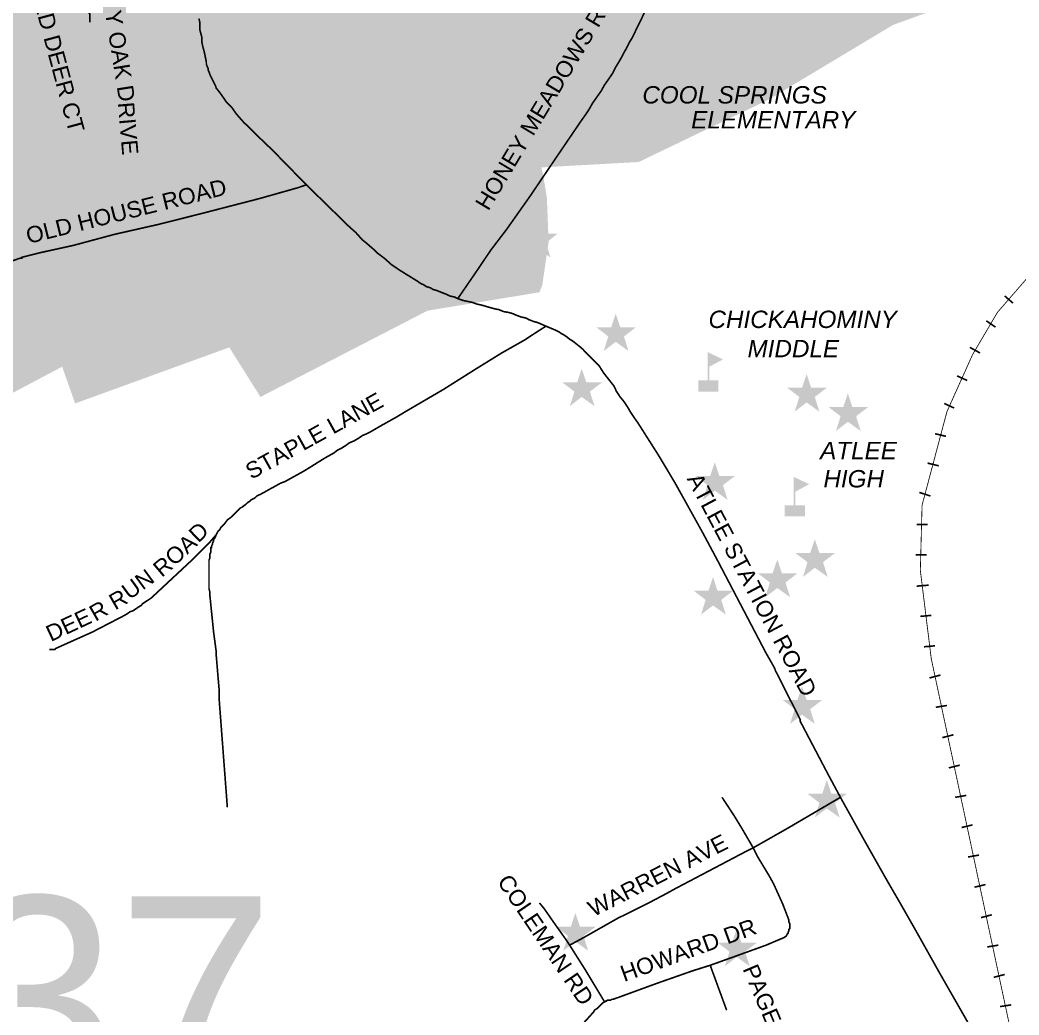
# Model space of a CAD drawing. Header units: millimetres. Extents: x 10 to 1080, y 12 to 847.
# Drawn here: x 677 to 769.1, y 116.8 to 208.5 of the extents above; entities that cross this region are included whole.
import ezdxf

# ---------------------------------------------------------------- set-up
doc = ezdxf.new("R2010")
doc.units = ezdxf.units.MM

msp = doc.modelspace()

# ---------------------------------------------------------------- hatches: boundary and pattern name
at = {"layer": 'H', "linetype": 'CONTINUOUS'}
for points in [[(802.375, 724.076), (804.333, 708.572), (819.82, 705.362), (834.637, 704.674), (846.243, 705.362), (859.861, 713.74), (871.467, 723.388), (876.635, 727.287), (891.452, 733.125), (894.662, 722.806), (899.231, 711.2), (902.458, 678.268), (906.939, 654.985), (912.777, 635.6), (903.041, 631.79), (870.797, 623.394), (843.703, 613.075), (834.037, 605.614), (852.17, 570.142), (848.607, 566.244), (849.207, 566.244), (834.637, 551.692), (840.475, 538.815), (802.711, 488.438), (802.217, 489.126), (800.435, 493.007), (798.83, 497.082), (795.355, 502.25), (792.215, 505.213), (789.005, 508.088), (786.289, 511.722), (784.437, 515.532), (783.078, 519.677), (782.391, 521.723), (780.874, 525.78), (778.334, 530.348), (775.794, 533.735), (773.007, 536.875), (769.955, 539.75), (766.727, 542.378), (763.27, 544.83), (759.707, 547.123), (755.985, 549.24), (754.115, 550.333), (752.263, 551.356), (750.305, 552.45), (748.365, 553.473), (746.407, 554.478), (744.467, 555.502), (742.615, 556.507), (740.657, 557.618), (739.652, 558.13), (732.525, 556.436), (732.79, 544.583), (726.264, 530.86), (723.142, 524.334), (722.207, 519.765), (722.877, 514.015), (725.593, 511.052), (734.219, 509.182), (736.177, 508.935), (733.302, 494.965), (732.278, 489.126), (728.98, 480.236), (737.605, 465.243), (747.518, 446.193), (733.548, 450.338), (730.409, 438.062), (720.76, 407.158), (717.885, 398.268), (714.745, 388.108), (713.475, 387.174), (712.047, 376.096), (715.945, 344.77), (716.615, 324.026), (716.439, 318.682), (723.388, 318.435), (731.608, 319.705), (737.358, 321.557), (743.373, 323.25), (749.635, 324.273), (754.962, 326.39), (761.488, 331.47), (750.641, 308.786), (742.95, 291.677), (741.257, 289.313), (754.715, 277.195), (760.801, 272.292), (760.73, 272.115), (769.444, 264.583), (777.487, 249.678), (794.597, 237.155), (804.333, 230.293), (811.777, 224.032), (798.054, 219.957), (781.473, 215.988), (770.043, 212.602), (757.502, 208.033), (746.072, 201.172), (734.06, 195.404), (725.082, 194.91), (725.258, 194.134), (725.593, 192.105), (725.752, 188.048), (725.17, 184.062), (724.905, 183.392), (714.587, 181.698), (699.17, 173.743), (696.295, 178.312), (682.078, 173.143), (680.879, 176.53), (652.868, 161.713), (660.647, 138.007), (660.4, 137.83), (656.749, 135.467), (653.203, 133.103), (649.552, 130.722), (645.918, 128.358), (642.285, 125.977), (638.634, 123.702), (635, 121.32), (631.349, 118.957), (627.803, 116.664), (624.152, 114.3), (620.942, 115.394), (619.584, 117.51), (618.402, 119.556), (617.22, 121.744), (616.038, 123.702), (614.68, 125.977), (613.569, 128.27), (612.299, 130.475), (610.958, 132.415), (609.424, 134.197), (608.154, 136.066), (606.795, 138.254), (605.367, 140.035), (603.673, 143.087), (601.892, 144.445), (599.863, 145.715), (598.17, 147.496), (596.724, 149.26), (595.118, 151.042), (593.513, 152.647), (591.22, 153.846), (589.439, 155.187), (587.675, 156.545), (586.052, 158.415), (585.717, 160.778), (585.047, 162.895), (584.112, 165.1), (582.172, 166.194), (580.549, 167.887), (579.543, 169.845), (578.785, 171.962), (577.762, 173.902), (576.668, 175.772), (575.398, 177.553), (573.775, 178.982), (571.659, 182.457), (568.784, 186.778), (566.932, 189.988), (565.82, 194.486), (564.462, 203.87), (563.704, 208.527), (563.88, 211.332), (563.704, 215.477), (563.457, 217.77), (563.28, 220.133), (563.368, 222.426), (563.28, 224.614), (562.857, 227.418), (561.675, 229.694), (560.828, 232.586), (561.428, 234.774), (561.852, 237.825), (561.922, 240.206), (561.587, 242.658), (561.763, 245.286), (562.01, 247.65), (561.852, 250.278), (561.164, 254.423), (561.922, 257.052), (562.522, 259.256), (562.275, 261.532), (561.499, 263.56), (560.405, 265.518), (559.805, 267.882), (559.223, 270.175), (557.953, 273.297), (556.26, 274.92), (554.814, 277.53), (554.39, 280), (553.72, 282.363), (552.962, 284.656), (551.85, 286.508), (550.668, 288.713), (549.222, 291.165), (547.194, 292.947), (545.412, 294.552), (543.56, 296.422), (543.719, 298.697), (542.537, 300.655), (540.42, 302.348), (538.057, 304.976), (535.34, 306.405), (532.553, 307.763), (530.26, 309.545), (528.232, 310.903), (526.874, 312.755), (526.45, 314.872), (524.51, 315.807), (522.305, 316.054), (518.248, 316.565), (515.779, 316.9), (513.592, 317.324), (511.387, 317.923), (508.935, 318.17), (507.153, 316.988), (506.465, 314.96), (505.037, 313.267), (503.255, 311.997), (501.897, 310.303), (500.292, 308.698), (498.422, 307.587), (496.658, 306.07), (495.212, 304.377), (494.453, 302.348), (493.942, 299.896), (493.607, 297.603), (493.942, 295.24), (494.453, 293.123), (495.212, 290.83), (495.723, 288.625), (494.03, 286.508), (493.342, 284.304), (491.649, 281.693), (489.462, 280.846), (485.14, 280.423), (481.577, 280.582), (479.637, 281.852), (478.102, 283.457), (476.673, 285.08), (475.068, 286.773), (472.863, 287.267), (470.658, 286.685), (468.965, 285.238), (467.184, 283.88), (465.067, 282.875), (463.462, 281.34), (464.732, 279.488), (466.602, 278.306), (468.63, 277.372), (469.724, 275.502), (468.877, 273.385), (467.095, 272.027), (463.973, 269.663), (462.104, 268.058), (460.075, 266.876), (457.958, 266.1), (455.665, 265.606), (452.702, 266.277), (450.674, 267.212), (448.469, 267.635), (444.835, 268.482), (442.718, 268.993), (440.514, 268.393), (436.792, 268.217), (434.763, 268.905), (432.805, 269.998), (431.465, 271.78), (432.647, 273.72), (433.405, 275.925), (433.317, 278.218), (432.805, 280.335), (432.894, 282.963), (431.959, 285.327), (428.925, 284.568), (426.72, 283.88), (424.603, 283.457), (421.375, 283.968), (419.188, 284.392), (417.072, 284.903), (415.025, 285.926), (412.838, 286.685), (410.792, 287.62), (409.698, 289.56), (409.875, 291.765), (410.298, 293.97), (410.298, 296.157), (409.61, 298.203), (408.252, 300.143), (406.4, 301.66), (404.53, 303.107), (402.837, 304.712), (400.897, 305.823), (399.715, 307.675), (400.297, 309.792), (399.962, 311.997), (397.845, 313.355), (395.905, 314.537), (394.547, 316.318), (393.1, 318.1), (391.672, 319.793), (390.225, 321.398), (388.108, 322.668), (386.592, 324.185), (385.057, 325.878), (383.452, 327.325), (381.582, 328.595), (379.465, 329.265), (378.125, 331.047), (378.037, 333.252), (377.349, 335.368), (375.92, 336.973), (374.05, 338.332), (372.11, 339.425), (370.152, 340.536), (368.035, 341.383), (365.919, 341.965), (363.555, 341.63), (361.615, 340.607), (359.745, 338.914), (357.875, 337.82), (355.935, 336.797), (353.818, 335.703), (351.878, 334.522), (350.255, 332.652), (348.915, 330.8), (347.98, 328.754), (347.133, 326.637), (345.599, 325.032), (343.323, 324.785), (340.184, 324.785), (337.732, 325.367), (335.615, 324.185), (334.522, 322.333), (334.433, 320.128), (334.098, 317.923), (332.899, 315.807), (331.805, 313.866), (330.958, 311.75), (330.712, 309.545), (330.288, 307.252), (329.935, 304.976), (329.688, 302.683), (329.018, 300.39), (328.083, 298.203), (327.325, 296.157), (327.06, 293.97), (328.665, 292.347), (329.935, 290.583), (328.665, 288.802), (326.39, 287.955), (323.25, 287.778), (321.045, 288.29), (319.864, 290.23), (318.682, 292.276), (316.812, 293.705), (314.025, 294.975), (311.732, 295.487), (309.615, 295.91), (307.763, 297.092), (306.405, 299.05), (305.47, 300.99), (304.712, 303.107), (303.689, 305.135), (301.995, 306.405), (300.302, 307.852), (298.962, 309.545), (297.268, 307.94), (296.422, 305.894), (293.282, 304.2), (291.5, 305.558), (289.648, 306.828), (287.69, 307.852), (287.267, 309.968), (287.69, 312.173), (285.75, 313.09), (283.457, 313.602), (281.34, 314.202), (279.224, 315.295), (278.642, 317.5), (277.954, 319.617), (276.013, 321.222), (274.144, 319.793), (272.874, 317.923), (269.998, 319.193), (268.217, 320.64), (266.435, 321.98), (263.984, 324.45), (262.202, 325.72), (260.862, 327.484), (261.108, 329.688), (261.867, 331.893), (262.714, 334.01), (262.467, 337.644), (261.532, 339.602), (260.597, 341.718), (258.992, 343.323), (255.94, 345.352), (253.065, 346.71), (251.195, 347.892), (249.167, 348.827), (248.92, 351.032), (250.19, 352.884), (251.707, 354.842), (254.088, 354.93), (255.782, 356.358), (257.969, 356.623), (260.174, 357.117), (261.444, 359.234), (261.779, 361.527), (261.62, 363.732), (260.438, 365.584), (258.992, 367.277), (256.117, 367.63), (255.429, 369.746), (254.088, 371.44), (252.307, 372.957), (250.525, 374.227), (248.497, 374.826), (247.138, 376.767), (248.162, 378.707), (247.385, 381), (245.78, 382.517), (245.622, 384.81), (244.687, 386.75), (243.575, 388.796), (242.235, 390.56), (241.035, 392.43), (239.518, 394.212), (239.43, 396.416), (240.453, 398.533), (240.612, 401.144), (240.788, 403.86), (239.43, 405.888), (238.584, 408.005), (236.467, 409.452), (235.038, 411.304), (233.08, 412.838), (233.168, 415.202), (234.103, 417.318), (235.462, 419.276), (236.978, 421.04), (238.072, 422.998), (237.825, 425.274), (237.49, 427.902), (236.22, 429.683), (234.527, 431.377), (232.657, 433.246), (230.628, 434.587), (229.182, 436.28), (227.489, 437.815), (226.219, 439.667), (224.79, 441.537), (223.943, 443.742), (222.92, 445.77), (220.98, 447.216), (218.775, 448.557), (216.57, 449.827), (214.365, 450.25), (212.249, 450.427), (209.797, 450.515), (206.163, 450.427), (203.87, 451.026), (201.595, 450.338), (199.972, 448.31), (201.665, 446.705), (199.549, 444.588), (196.938, 445.347), (194.822, 445.435), (192.105, 444.923), (189.054, 445.012), (187.202, 443.406), (184.908, 442.472), (182.88, 441.113), (181.01, 439.596), (179.317, 438.15), (177.288, 437.056), (175.084, 436.457), (173.055, 435.522), (170.762, 434.675), (168.575, 434.852), (166.793, 436.545), (165.947, 438.82), (165.259, 440.937), (163.142, 442.048), (160.955, 442.56), (158.574, 442.383), (156.369, 441.713), (154.005, 440.778), (151.377, 440.267), (148.59, 440.267), (146.385, 439.843), (145.45, 437.727), (145.115, 435.522), (142.663, 436.122), (142.152, 438.326), (140.458, 439.932), (138.43, 441.113), (136.472, 442.207), (134.285, 442.807), (131.745, 442.048), (128.605, 441.537), (126.153, 441.872), (123.525, 441.784), (121.497, 442.983), (120.05, 444.588), (117.775, 445.012), (116.082, 446.528), (116.152, 448.822), (114.124, 450.938), (112.607, 453.214), (111.425, 454.995), (110.155, 456.777), (108.797, 458.47), (107.527, 460.252), (106.257, 461.945), (104.898, 463.726), (103.54, 465.42), (102.182, 467.113), (100.842, 468.806), (99.572, 470.57), (98.213, 472.264), (95.585, 475.738), (93.133, 479.213), (90.682, 482.776), (88.477, 486.41), (86.448, 490.132), (84.578, 494.03), (83.062, 498.016), (81.527, 502.92), (80.433, 507.065), (79.498, 511.298), (78.74, 515.532), (78.228, 519.853), (77.805, 524.175), (77.558, 528.496), (77.47, 532.8), (77.558, 534.917), (77.558, 537.122), (77.717, 539.238), (77.893, 541.443), (78.052, 543.56), (78.317, 545.765), (78.564, 547.882), (79.252, 552.115), (80.098, 556.348), (81.192, 560.582), (82.374, 564.727), (84.402, 570.054), (86.448, 573.793), (87.63, 575.645), (117.687, 575.645), (138.007, 572.435), (144.445, 544.23), (141.905, 543.225), (154.764, 537.88), (160.443, 536.028), (171.185, 535.693), (189.318, 535.34), (206.834, 533.912), (226.06, 527.897), (227.842, 532.888), (253.912, 548.552), (259.239, 550.333), (265.677, 550.668), (269.575, 552.115), (277.019, 556.772), (283.122, 559.223), (290.989, 559.982), (306.317, 558.553), (306.652, 558.288), (307.005, 558.624), (310.885, 558.888), (317.659, 563.122), (325.543, 568.113), (333.745, 573.528), (338.825, 576.827), (341.365, 576.756), (344.928, 576.068), (348.492, 574.71), (351.949, 572.858), (355.759, 569.718), (358.228, 566.173), (359.234, 564.303), (360.257, 562.363), (362.462, 558.8), (365.425, 555.925), (369.993, 554.32), (376.255, 554.478), (378.46, 554.902), (380.577, 555.325), (382.782, 555.748), (384.898, 556.013), (387.773, 556.436), (392.007, 557.107), (396.064, 558.042), (400.138, 559.135), (404.107, 560.405), (408.005, 561.852), (411.903, 563.457), (415.713, 565.238), (419.435, 567.09), (423.069, 569.048), (424.18, 569.63), (421.128, 576.333), (406.224, 573.952), (411.057, 595.383), (409.452, 607.06), (401.408, 603.85), (401.832, 611.893), (404.618, 612.74), (404.195, 626.022), (394.882, 630.432), (373.539, 618.737), (369.482, 635.67), (377.19, 651.845), (407.405, 673.276), (407.829, 671.23), (482.177, 704.003), (500.715, 623.323), (501.227, 623.57), (505.372, 625.863), (509.182, 627.892), (512.992, 630.008), (516.802, 632.037), (520.612, 634.065), (522.552, 635.088), (524.422, 636.094), (526.362, 637.117), (528.232, 638.14), (530.172, 639.233), (532.042, 640.256), (534.335, 641.438), (544.495, 629.585), (550.422, 631.613), (546.523, 639.568), (541.532, 645.336), (541.602, 645.407), (545.412, 647.453), (549.222, 649.57), (553.032, 651.598), (556.772, 653.627), (560.582, 655.743), (564.392, 657.772), (568.202, 659.888), (572.012, 661.917), (575.733, 664.034), (579.543, 666.15), (583.353, 668.196), (587.163, 670.313), (590.885, 672.342), (596.724, 674.458), (601.133, 674.458), (603.338, 674.458), (605.455, 674.37), (607.642, 674.194), (609.847, 674.123), (611.964, 674.035), (614.168, 673.858), (616.373, 673.7), (618.49, 673.612), (620.695, 673.435), (622.882, 673.347), (624.999, 673.276), (629.32, 673.188), (633.642, 673.276), (637.875, 673.523), (642.108, 673.947), (646.254, 674.617), (650.399, 675.728), (653.627, 676.734), (657.684, 678.18), (661.67, 679.873), (665.568, 681.743), (669.378, 683.772), (673.1, 685.976), (676.734, 688.252), (680.297, 690.704), (683.683, 693.42), (687.07, 696.136), (690.192, 699.1), (693.332, 702.063), (696.207, 705.273), (699.082, 708.572), (701.71, 711.958), (705.785, 710.53), (709.842, 708.995), (713.74, 707.214), (717.638, 705.362), (721.448, 703.333), (723.988, 701.798), (729.403, 707.302), (742.35, 719.578), (751.999, 718.908), (767.503, 733.725), (785.618, 751.84), (797.207, 740.234), (802.375, 724.076), (802.375, 724.076)], [(740.569, 209.638), (739.14, 209.638), (738.717, 210.908), (738.293, 209.638), (736.935, 209.638), (738.029, 208.792), (737.605, 207.433), (738.717, 208.28), (739.898, 207.433), (739.475, 208.792), (740.569, 209.638), (740.569, 209.638)], [(737.27, 205.652), (738.54, 206.34), (737.112, 207.01), (737.112, 204.382), (736.265, 204.382), (736.265, 203.376), (738.117, 203.376), (738.117, 204.382), (737.27, 204.382), (737.27, 205.652), (737.27, 205.652)], [(736.759, 205.14), (735.33, 205.14), (734.907, 206.41), (734.483, 205.14), (733.125, 205.14), (734.219, 204.294), (733.795, 202.953), (734.907, 203.8), (736.088, 202.953), (735.665, 204.294), (736.759, 205.14), (736.759, 205.14)], [(739.898, 201.083), (738.452, 201.083), (738.029, 202.353), (737.605, 201.083), (736.265, 201.083), (737.358, 200.237), (736.935, 198.878), (738.029, 199.725), (739.211, 198.878), (738.805, 200.237), (739.898, 201.083), (739.898, 201.083)], [(698.747, 198.12), (697.318, 198.12), (696.895, 199.39), (696.472, 198.12), (695.113, 198.12), (696.207, 197.273), (695.784, 195.915), (696.895, 196.762), (698.077, 195.915), (697.653, 197.273), (698.747, 198.12), (698.747, 198.12)], [(726.599, 188.807), (725.17, 188.807), (724.747, 190.077), (724.323, 188.807), (722.965, 188.807), (724.059, 187.96), (723.635, 186.602), (724.747, 187.448), (725.928, 186.602), (725.505, 187.96), (726.599, 188.807), (726.599, 188.807)], [(713.564, 184.15), (712.135, 184.15), (711.712, 185.42), (711.288, 184.15), (709.93, 184.15), (711.024, 183.303), (710.6, 181.945), (711.712, 182.792), (712.893, 181.945), (712.47, 183.303), (713.564, 184.15), (713.564, 184.15)], [(733.795, 180.164), (732.367, 180.164), (731.943, 181.434), (731.52, 180.164), (730.162, 180.164), (731.255, 179.317), (730.832, 177.976), (731.943, 178.823), (733.125, 177.976), (732.702, 179.317), (733.795, 180.164), (733.795, 180.164)], [(740.569, 176.53), (741.839, 177.2), (740.41, 177.888), (740.41, 175.26), (739.563, 175.26), (739.563, 174.237), (741.415, 174.237), (741.415, 175.26), (740.569, 175.26), (740.569, 176.53), (740.569, 176.53)], [(730.673, 175.084), (729.227, 175.084), (728.804, 176.354), (728.38, 175.084), (727.022, 175.084), (728.133, 174.237), (727.71, 172.896), (728.804, 173.743), (729.985, 172.896), (729.562, 174.237), (730.673, 175.084), (730.673, 175.084)], [(751.417, 174.59), (749.97, 174.59), (749.547, 175.86), (749.124, 174.59), (747.765, 174.59), (748.877, 173.743), (748.453, 172.385), (749.547, 173.232), (750.729, 172.385), (750.305, 173.743), (751.417, 174.59), (751.417, 174.59)], [(755.227, 172.808), (753.78, 172.808), (753.357, 174.078), (752.934, 172.808), (751.575, 172.808), (752.687, 171.962), (752.263, 170.603), (753.357, 171.45), (754.539, 170.603), (754.115, 171.962), (755.227, 172.808), (755.227, 172.808)], [(742.95, 166.458), (741.504, 166.458), (741.08, 167.728), (740.657, 166.458), (739.299, 166.458), (740.41, 165.612), (739.987, 164.253), (741.08, 165.1), (742.262, 164.253), (741.839, 165.612), (742.95, 166.458), (742.95, 166.458)], [(748.524, 165.012), (749.794, 165.7), (748.365, 166.37), (748.365, 163.742), (747.518, 163.742), (747.518, 162.736), (749.388, 162.736), (749.388, 163.742), (748.524, 163.742), (748.524, 165.012), (748.524, 165.012)], [(752.175, 159.35), (750.729, 159.35), (750.305, 160.62), (749.882, 159.35), (748.524, 159.35), (749.635, 158.503), (749.212, 157.145), (750.305, 157.992), (751.505, 157.145), (751.064, 158.503), (752.175, 159.35), (752.175, 159.35)], [(748.7, 157.48), (747.272, 157.48), (746.848, 158.75), (746.407, 157.48), (745.067, 157.48), (746.16, 156.633), (745.737, 155.275), (746.848, 156.122), (748.03, 155.275), (747.607, 156.633), (748.7, 157.48), (748.7, 157.48)], [(742.774, 155.875), (741.327, 155.875), (740.922, 157.145), (740.498, 155.875), (739.14, 155.875), (740.234, 155.028), (739.81, 153.67), (740.922, 154.517), (742.103, 153.67), (741.68, 155.028), (742.774, 155.875), (742.774, 155.875)], [(750.993, 145.803), (749.547, 145.803), (749.124, 147.073), (748.7, 145.803), (747.342, 145.803), (748.453, 144.956), (748.03, 143.598), (749.124, 144.445), (750.305, 143.598), (749.882, 144.956), (750.993, 145.803), (750.993, 145.803)], [(753.269, 137.16), (751.84, 137.16), (751.417, 138.43), (750.993, 137.16), (749.635, 137.16), (750.729, 136.313), (750.305, 134.955), (751.417, 135.802), (752.598, 134.955), (752.175, 136.313), (753.269, 137.16), (753.269, 137.16)], [(730.074, 124.883), (728.645, 124.883), (728.222, 126.153), (727.798, 124.883), (726.44, 124.883), (727.534, 124.037), (727.11, 122.678), (728.222, 123.525), (729.403, 122.678), (728.98, 124.037), (730.074, 124.883), (730.074, 124.883)], [(744.978, 123.437), (743.532, 123.437), (743.109, 124.707), (742.685, 123.437), (741.327, 123.437), (742.438, 122.59), (742.015, 121.25), (743.109, 122.096), (744.308, 121.25), (743.867, 122.59), (744.978, 123.437), (744.978, 123.437)]]:
    msp.add_hatch(color=256, dxfattribs=at).paths.add_polyline_path(points)

# ---------------------------------------------------------------- linework, layer by layer
at = {"layer": 'P'}
for points, const_width in [([(683.419, 208.28), (683.419, 208.88), (683.419, 209.056), (683.331, 209.215), (683.331, 209.391), (683.331, 209.55), (683.331, 209.726), (683.331, 209.903), (683.242, 210.062), (683.242, 210.238), (683.172, 210.397), (683.172, 210.573), (683.084, 210.749), (683.084, 210.82), (682.995, 210.996), (682.995, 211.173), (682.907, 211.332), (682.819, 211.508), (682.748, 211.667), (682.66, 211.843), (682.572, 211.931), (681.478, 213.625), (680.879, 214.63)], 0.151), ([(717.374, 182.809), (719.226, 185.508), (720.425, 187.29), (721.854, 189.159), (724.059, 192.282), (726.352, 195.668), (728.715, 199.143), (729.139, 199.743), (729.474, 200.237), (729.809, 200.836), (730.232, 201.436), (730.585, 201.93), (730.92, 202.53), (731.344, 203.129), (731.679, 203.623), (731.926, 204.135), (732.19, 204.558), (732.437, 204.982), (732.702, 205.493), (732.949, 205.916), (733.196, 206.428), (733.46, 206.851), (733.707, 207.363), (735.154, 210.326)], 0.151), ([(799.924, 210.996), (787.382, 200.413), (772.142, 187.29), (767.151, 181.539), (764.858, 177.641), (762.494, 172.385), (760.201, 163.759), (760.042, 157.745), (761.048, 149.613), (769.02, 112.272), (770.961, 106.609), (774.682, 99.483), (803.31, 50.218), (815.781, 28.769)], 0.075), ([(693.491, 208.633), (693.579, 208.28), (693.579, 207.945), (693.579, 207.61), (693.755, 206.939), (693.755, 206.516), (693.826, 206.163), (693.914, 205.828), (694.002, 205.493), (694.09, 205.07), (694.178, 204.646), (694.178, 204.47), (694.249, 204.223), (694.337, 204.047), (694.337, 203.888), (694.425, 203.712), (694.514, 203.465), (694.602, 203.288), (694.672, 203.129), (694.761, 202.953), (694.849, 202.777), (694.937, 202.618), (695.025, 202.442), (695.096, 202.195), (695.184, 202.106), (695.448, 201.771), (695.872, 201.172), (696.031, 200.925), (696.295, 200.66), (696.542, 200.413), (696.965, 199.813), (697.636, 199.055), (697.9, 198.808), (698.412, 198.296), (698.659, 198.049), (700.264, 196.515), (703.404, 193.305)], 0.151), ([(670.542, 184.326), (671.23, 184.573), (671.742, 184.838), (672.236, 184.997), (672.835, 185.173), (673.77, 185.508), (674.282, 185.685), (674.776, 185.843), (675.199, 185.932), (675.799, 186.108), (676.222, 186.267), (676.981, 186.531), (677.157, 186.531), (677.157, 186.619), (678.85, 187.043), (681.902, 187.713), (685.712, 188.736), (689.769, 189.653), (693.826, 190.676), (699.082, 192.035), (702.645, 193.04), (703.404, 193.305)], 0.151), ([(703.404, 193.305), (707.302, 189.495), (707.972, 188.895), (708.572, 188.225), (708.907, 187.96), (709.577, 187.378), (709.912, 187.043), (710.6, 186.531), (711.271, 185.932), (712.029, 185.42), (713.652, 184.415), (713.899, 184.238), (714.234, 184.079), (714.498, 183.903), (714.834, 183.815), (715.081, 183.656), (715.416, 183.568), (715.839, 183.392), (716.262, 183.233), (716.615, 183.056), (717.038, 182.968), (717.374, 182.809)], 0.151), ([(717.374, 182.809), (717.885, 182.633), (718.308, 182.545), (718.732, 182.457), (719.155, 182.298), (719.578, 182.21), (720.425, 181.963), (720.76, 181.875), (721.184, 181.786), (721.607, 181.61), (722.03, 181.539), (722.365, 181.451), (722.789, 181.275), (723.212, 181.116), (723.635, 181.028), (723.971, 180.852), (724.394, 180.693), (724.729, 180.605), (725.505, 180.269)], 0.151), ([(768.597, 182.386), (767.821, 183.056)], 0.151), ([(766.974, 180.181), (766.128, 180.763)], 0.151), ([(725.505, 180.269), (724.57, 179.67), (723.547, 178.999), (721.431, 177.8), (718.979, 176.283), (716.015, 174.413), (712.541, 172.385), (711.694, 171.873), (710.336, 171.115), (709.33, 170.533), (708.995, 170.356), (708.572, 170.18), (708.219, 169.933), (707.796, 169.686), (707.372, 169.51), (707.037, 169.263), (706.614, 168.998), (706.279, 168.839), (705.944, 168.575), (705.185, 168.152), (704.497, 167.728), (703.827, 167.305), (703.139, 166.882), (701.446, 165.947), (701.022, 165.788), (700.264, 165.365), (699.929, 165.188), (699.505, 164.941), (699.17, 164.765), (698.835, 164.606), (698.659, 164.43), (698.324, 164.253), (698.147, 164.095), (697.988, 164.006), (697.812, 163.83), (697.477, 163.583), (697.301, 163.495), (696.965, 163.16), (696.718, 162.913), (696.454, 162.648), (696.119, 162.401), (695.872, 162.066), (695.607, 161.802), (695.519, 161.713), (695.448, 161.555), (695.36, 161.466), (695.272, 161.378), (695.184, 161.219), (695.096, 161.043)], 0.151), ([(725.505, 180.269), (725.928, 180.093), (726.352, 179.917), (726.687, 179.758), (726.934, 179.582), (727.11, 179.493), (727.357, 179.335), (727.692, 179.07), (727.957, 178.911), (728.292, 178.647), (728.715, 178.312), (728.892, 178.153), (729.227, 177.8), (729.562, 177.465), (729.897, 177.13), (730.074, 176.953), (730.409, 176.618), (730.832, 175.948), (731.432, 175.189), (731.767, 174.766), (732.014, 174.255), (732.349, 173.743), (732.702, 173.32), (733.037, 172.808), (733.284, 172.385), (733.619, 171.873), (733.972, 171.379), (735.912, 168.328), (737.429, 165.788), (739.969, 161.219), (741.327, 158.679), (745.808, 150.125), (746.584, 148.766), (746.672, 148.519), (748.947, 144.022), (748.947, 143.863), (751.487, 139.03), (752.669, 136.825)], 0.151), ([(765.545, 177.8), (764.611, 178.312)], 0.151), ([(764.364, 175.26), (763.429, 175.683)], 0.151), ([(763.164, 172.72), (762.247, 173.143)], 0.151), ([(762.406, 170.109), (761.4, 170.356)], 0.151), ([(761.735, 167.393), (760.712, 167.64)], 0.151), ([(760.977, 164.606), (759.954, 164.941)], 0.151), ([(760.712, 161.978), (759.707, 161.978)], 0.151), ([(679.697, 150.46), (679.785, 150.46), (679.856, 150.46), (679.944, 150.46), (680.032, 150.46), (680.12, 150.46), (680.208, 150.46), (680.279, 150.548), (683.666, 152.065), (686.629, 153.599), (686.894, 153.758), (687.141, 153.935), (687.405, 154.023), (687.652, 154.182), (687.899, 154.358), (688.164, 154.517), (688.322, 154.693), (688.587, 154.869), (688.834, 155.028), (689.098, 155.205), (692.732, 158.591), (694.337, 160.196), (694.514, 160.373), (695.096, 161.043)], 0.151), ([(695.096, 161.043), (695.025, 160.867), (694.937, 160.708), (694.849, 160.62), (694.849, 160.443), (694.761, 160.285), (694.761, 160.196), (694.672, 160.02), (694.672, 159.861), (694.602, 159.861), (694.602, 159.685), (694.602, 159.438), (694.514, 159.262), (694.514, 159.103), (694.514, 158.926), (694.425, 158.679), (694.425, 158.168), (694.425, 157.903), (694.425, 157.568), (694.425, 157.233), (694.425, 156.986), (694.425, 156.633), (694.425, 156.298), (694.425, 156.051), (694.514, 155.716), (694.514, 155.363), (694.849, 152.065), (695.096, 150.213), (695.096, 149.86), (695.36, 146.738), (695.36, 145.891), (696.119, 135.89)], 0.151), ([(760.624, 159.173), (759.619, 159.173)], 0.151), ([(760.801, 156.386), (759.707, 156.298)], 0.151), ([(761.048, 153.599), (760.042, 153.511)], 0.151), ([(761.4, 150.795), (760.377, 150.707)], 0.151), ([(761.894, 148.096), (760.889, 147.832)], 0.151), ([(762.494, 145.292), (761.471, 145.133)], 0.151), ([(763.094, 142.593), (762.071, 142.328)], 0.151), ([(763.676, 139.788), (762.67, 139.541)], 0.151), ([(741.751, 136.825), (742.862, 135.132), (743.532, 134.038), (744.626, 132.168)], 0.151), ([(752.669, 136.825), (747.765, 133.95), (744.626, 132.168)], 0.151), ([(752.669, 136.825), (754.874, 132.856), (756.991, 129.117), (758.261, 126.929), (759.707, 124.389), (761.894, 120.491), (764.611, 115.746)], 0.151), ([(764.275, 137.001), (763.252, 136.825)], 0.151), ([(764.858, 134.285), (763.852, 134.038)], 0.151), ([(744.626, 132.168), (743.955, 131.833), (737.517, 128.446), (736.424, 127.847), (734.818, 127), (732.102, 125.659), (728.962, 123.878), (727.692, 123.19)], 0.151), ([(744.626, 132.168), (745.049, 131.322), (746.072, 129.628), (746.495, 128.87), (747.342, 127), (747.924, 125.483), (747.924, 125.395), (747.924, 125.307), (748.012, 125.148), (748.012, 125.06), (748.012, 124.883), (748.012, 124.813), (748.012, 124.725), (747.924, 124.636), (747.924, 124.548), (747.854, 124.389), (747.854, 124.301), (747.765, 124.213), (747.677, 124.037), (747.589, 123.966), (747.43, 123.878), (745.808, 123.19), (742.774, 122.096), (740.657, 121.338)], 0.151), ([(765.457, 131.498), (764.434, 131.322)], 0.151), ([(766.057, 128.782), (765.034, 128.535)], 0.151), ([(724.905, 127.088), (725.329, 126.577), (726.511, 124.883), (727.357, 123.702), (727.692, 123.19)], 0.151), ([(766.639, 125.995), (765.634, 125.73)], 0.151), ([(727.692, 123.19), (729.139, 120.915), (730.92, 117.951)], 0.151), ([(767.239, 123.19), (766.216, 123.031)], 0.151), ([(740.657, 121.338), (739.034, 120.826), (735.912, 119.733), (732.19, 118.375), (731.679, 118.198), (731.591, 118.198), (731.432, 118.11), (731.167, 118.11), (731.079, 118.039), (731.008, 118.039), (730.92, 117.951)], 0.151), ([(740.657, 121.338), (742.174, 117.193)], 0.151), ([(767.821, 120.491), (766.815, 120.227)], 0.151), ([(730.92, 117.951), (730.744, 117.863), (730.656, 117.775), (730.497, 117.616), (730.409, 117.528), (730.321, 117.44), (730.232, 117.352), (730.074, 117.263), (729.985, 117.193), (729.897, 117.016), (729.809, 116.928), (728.962, 115.993)], 0.151), ([(768.421, 117.687), (767.398, 117.528)], 0.151)]:
    msp.add_lwpolyline(points, dxfattribs=dict(at, const_width=const_width))

# ---------------------------------------------------------------- texts
at = {"layer": 'T', "char_height": 1.5, "attachment_point": 1}
for s, insert, rotation in [('{\\fArial|b0|i0|c0|p18;HONEY MEADOWS ROAD}', (718.9, 191.6), 59), ('{\\fArial|b0|i0|c0|p18;RED DEER CT}', (679.3, 212.1), 285), ('{\\fArial|b0|i0|c0|p18;Y OAK D}', (686.3, 209.5), 279), ('{\\fArial|b0|i0|c0|p18;RIVE}', (687.5, 201), 275), ('{\\fArial|b0|i0|c0|p18;OLD HOUSE ROAD}', (677.4, 189.3), 14), ('{\\fArial|b0|i0|c0|p18;STAPLE LANE}', (697.6, 167.4), 29), ('{\\fArial|b0|i0|c0|p18;ATLEE STATION ROAD}', (739.8, 166.9), 298), ('{\\fArial|b0|i0|c0|p18;D}', (692.4, 161.3), 44), ('{\\fArial|b0|i0|c0|p18;OA}', (690.2, 159.2), 42), ('{\\fArial|b0|i0|c0|p18;R}', (689.1, 158.2), 40), ('{\\fArial|b0|i0|c0|p18;UN }', (686.2, 156.2), 36), ('{\\fArial|b0|i0|c0|p18;R R}', (683.2, 154.3), 30), ('{\\fArial|b0|i0|c0|p18;DEE}', (679.2, 152.5), 25), ('{\\fArial|b0|i0|c0|p18;WARREN AVE}', (729.2, 127.1), 27), ('{\\fArial|b0|i0|c0|p18;COLEMAN RD}', (722.2, 129.9), 304), ('{\\fArial|b0|i0|c0|p18;HOWARD DR}', (732.2, 121.2), 20), ('{\\fArial|b0|i0|c0|p18;PAGE ST}', (745, 121.6), 293)]:
    msp.add_mtext(s, dxfattribs=dict(at, insert=insert, rotation=rotation))
at = {"layer": 'T', "attachment_point": 1}
for s, insert, char_height in [('{\\fArial|b0|i1|c0|p18;COOL SPRINGS}', (734.4, 202.4), 1.6), ('{\\fArial|b0|i1|c0|p18;ELEMENTARY}', (738.9, 200.1), 1.6), ('{\\fArial|b0|i1|c0|p18;CHICKAHOMINY}', (740.5, 181.7), 1.6), ('{\\fArial|b0|i1|c0|p18;MIDDLE}', (744.1, 179), 1.6), ('{\\fArial|b0|i1|c0|p18;ATLEE}', (750.8, 169.6), 1.6), ('{\\fArial|b0|i1|c0|p18;HIGH}', (751.1, 167), 1.6), ('{\\fArial|b0|i0|c0|p18;137}', (656.9, 127.7), 18.7)]:
    msp.add_mtext(s, dxfattribs=dict(at, insert=insert, char_height=char_height))

doc.saveas('drawing.dxf')
